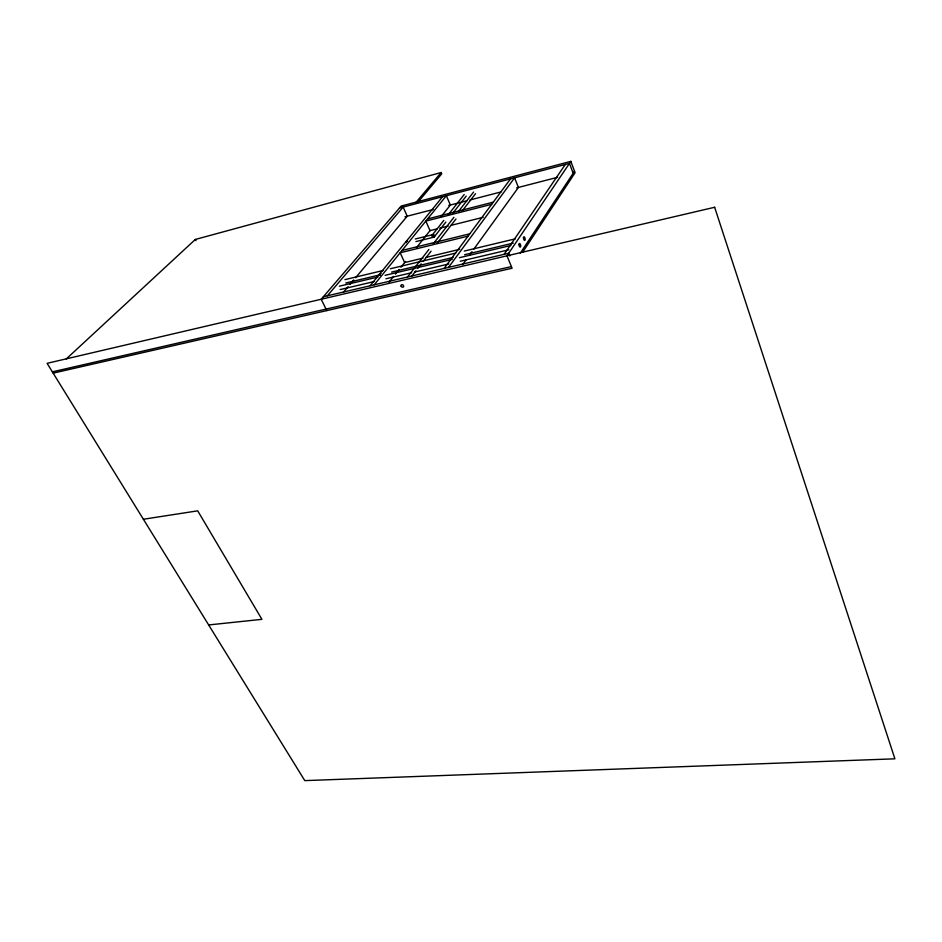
<?xml version="1.0" encoding="UTF-8"?>
<svg xmlns="http://www.w3.org/2000/svg" width="942" height="942" viewBox="0 0 942 942"><rect width="100%" height="100%" fill="white"/><g stroke="black" fill="none" stroke-linecap="round" stroke-linejoin="round"><path stroke-width="1.41" d="M520.314 253.139L574.514 171.244M522.586 252.326L575.079 172.751L570.817 161.376L401.198 206.039L321.198 299.262L326.803 310.601M570.817 161.376L506.961 255.824L512.095 268.235L53.164 373.15M504.111 254.34L565.282 164.485M462.557 264.737L465.996 259.98M469.434 255.223L472.013 251.655M473.732 249.277L518.418 187.434L514.579 177.803L448.533 267.387M444.153 268.411L510.564 178.85M411.489 276.489L415.928 270.743M417.718 268.435L421.274 263.842M423.052 261.535L431.059 251.184M437.288 243.13L455.975 218.98M462.204 210.926L475.545 193.675M407.462 277.03L428.893 249.477M433.355 243.743L453.903 217.331M458.365 211.597L473.555 192.074M434.38 236.725L445.872 222.053M452.949 213.022L466.219 196.089M432.272 235.053L443.812 220.404M448.251 214.776L464.218 194.488M389.011 282.211L393.591 276.453M395.428 274.146L399.09 269.542M400.915 267.245L405.496 261.476M416.482 247.664L430.223 230.378M441.209 216.554L450.358 205.038L446.378 195.712L374.209 284.814M370.076 285.791L442.587 196.713M418.189 201.871L441.739 173.846L441.174 172.516L195.335 239.456L66.329 358.902M343.418 292.244L348.104 286.651M349.977 284.413L353.733 279.939M355.605 277.702L407.215 216.213L403.152 207.087L327.321 295.823M415.693 202.742L441.174 172.516M399.479 208.041L569.451 163.39L573.172 173.269M404.954 216.79L433.226 209.477M448.781 205.45L467.15 200.693M469.987 199.963L501.085 191.921M516.628 187.894L557.617 177.296M427.562 218.944L493.29 202.153M491.7 204.308L425.831 221.087L430.023 230.637L437.006 228.882M439.808 228.176L448.204 226.08M450.994 225.374L483.164 217.308M415.281 238.985L433.014 234.582M415.905 241.599L433.638 237.207A1.354 0.636 75.9 0 0 433.709 235.135A1.354 0.636 75.9 0 0 432.637 235.335A1.354 0.636 75.9 0 0 433.638 237.207M402.057 250.442L469.834 233.793M468.103 236.124L400.173 252.762L404.636 262.571L422.993 258.143M425.808 257.472L459.696 249.312M344.913 279.644L383.276 270.46M390.377 268.753L455.728 253.104M464.253 251.067L515.392 238.821M345.773 283L380.132 274.817M391.589 272.097L453.149 257.437M464.606 254.717L513.284 243.118M339.356 286.191L377.942 277.03M385.09 275.335L452.266 259.391M459.413 257.696L510.87 245.485M340.192 289.583L374.492 281.481M385.926 278.785L411.654 272.721M414.515 272.05L448.816 263.948M460.249 261.252L508.833 249.795M323.353 296.754L508.692 253.268L509.799 255.953M52.352 371.843L511.412 266.586M143.384 519.254L197.702 510.835L261.923 619.341L208.665 624.946M195.335 239.456L195.96 240.634M406.708 241.67A1.342 0.648 75.6 0 1 407.45 241.14A1.331 1.083 41.3 0 0 406.296 242.6M380.097 275.205A1.389 1.095 40.3 0 1 381.027 273.498M714.637 207.275L47.1 363.329L304.796 780.624L894.9 758.816L714.637 207.275M518.995 244.508A1.872 0.777 77.2 0 0 520.267 247.098A1.872 0.777 77.2 0 0 520.302 244.214A1.872 0.777 77.2 0 0 518.995 244.508M523.469 237.82A1.86 0.765 77.1 0 0 524.741 240.398A1.86 0.765 77.1 0 0 524.765 237.537A1.86 0.765 77.1 0 0 523.469 237.82M401.115 286.18A1.437 1.142 39.1 0 0 403.4 286.933A1.437 1.142 39.1 0 0 402.517 284.767A1.437 1.142 39.1 0 0 401.115 286.18M432.166 236.112A1.342 1.107 40.8 0 0 434.309 236.807A1.342 1.107 40.8 0 0 433.508 234.746A1.342 1.107 40.8 0 0 432.166 236.112"/></g></svg>
